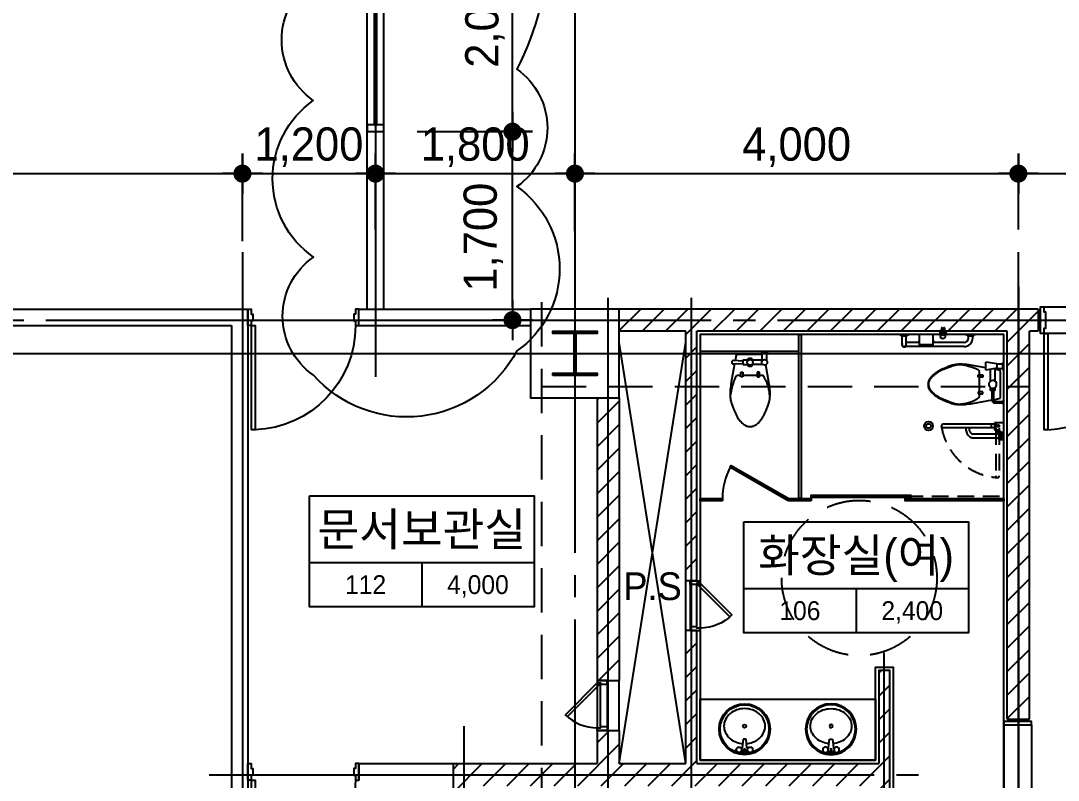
# Model space of a CAD drawing. Extents: x 13990145 to 14069640, y -1806033 to -1750552.
# Drawn here: x 14040440 to 14049800, y -1778979 to -1772129 of the extents above; entities that cross this region are included whole.
import ezdxf
from ezdxf.enums import TextEntityAlignment as Align

# ---------------------------------------------------------------- set-up
doc = ezdxf.new("R2010")
doc.units = 0
doc.header["$LTSCALE"] = 100
doc.header["$MEASUREMENT"] = 0
doc.header["$PDSIZE"] = -10
for name, pattern in [('CEN', [66, 60, -2, 2, -2]), ('HID', [2.3, 1.5, -0.8]), ('HIDD', [6, 4, -2])]:
    doc.linetypes.add(name, pattern=pattern)
doc.layers.get('0').update_dxf_attribs({"linetype": 'CONTINUOUS'})
doc.layers.get('Defpoints').update_dxf_attribs({"linetype": 'CONTINUOUS'})
for name, color, linetype in [('0-내벽고정식', 7, 'CONTINUOUS'), ('8', 8, 'CONTINUOUS'), ('CEN', 1, 'CEN'), ('COL', 2, 'CONTINUOUS'), ('col2', 3, 'CONTINUOUS'), ('DIM', 7, 'CONTINUOUS'), ('EQP', 1, 'CONTINUOUS'), ('F-FUR', 11, 'CONTINUOUS'), ('FIN', 5, 'CONTINUOUS'), ('FUR', 4, 'CONTINUOUS'), ('HAT', 5, 'CONTINUOUS'), ('TEX', 3, 'CONTINUOUS'), ('TEXT', 2, 'CONTINUOUS'), ('TEXT1', 7, 'CONTINUOUS'), ('TO', 6, 'CONTINUOUS'), ('WALLBR', 3, 'CONTINUOUS'), ('WID', 4, 'CONTINUOUS')]:
    doc.layers.add(name, color=color, linetype=linetype)
doc.styles.add('HY울를도M', font='HYWULM.TTF')
doc.styles.add('굴림', font='H2HDRM.TTF')
doc.dimstyles.new('DIM100', dxfattribs={"dimtxt": 300, "dimasz": 120, "dimexe": 1, "dimexo": 100, "dimgap": 60, "dimtad": 1, "dimdec": 4, "dimzin": 0, "dimdsep": 46, "dimlunit": 6, "dimtxsty": '굴림', "dimblk": 'DOTT', "dimcen": 0.09, "dimadec": 0, "dimazin": 0, "dimtfac": 1, "dimtdec": 4, "dimtofl": 0, "dimtmove": 2, "dimatfit": 2, "dimldrblk": 'DOTT', "dimfxl": 1, "dimtolj": 1, "dimtzin": 0, "dimarcsym": 0})
doc.dimstyles.new('DIM50', dxfattribs={"dimscale": 50, "dimtxt": 3, "dimasz": 1.2, "dimexe": 1, "dimexo": 1, "dimgap": 0.6, "dimtad": 1, "dimdec": 4, "dimzin": 0, "dimdsep": 46, "dimlunit": 6, "dimtxsty": '굴림', "dimblk": 'DOTT', "dimcen": 0.09, "dimadec": 0, "dimazin": 0, "dimtfac": 1, "dimtdec": 4, "dimtofl": 0, "dimtmove": 2, "dimatfit": 2, "dimldrblk": 'DOTT', "dimfxl": 1, "dimtolj": 1, "dimtzin": 0, "dimarcsym": 0})
pattern_1 = [(45, (1224818.87, -1329965.08), (-106.0660172, 106.0660172), [])]
pattern_2 = [(45, (1315193.02, -3034316.96), (-106.0660172, 106.0660172), [])]

# ---------------------------------------------------------------- blocks, each defined once
blk = doc.blocks.new('TT1')
at = {"layer": 'TEXT1'}
for p, q in [((-1013.5, -599.9), (1013.5, -599.9)), ((0, -599.9), (0, -999.9))]:
    blk.add_line(p, q, dxfattribs=at)
blk.add_lwpolyline([(-1013.5, 0), (1013.5, 0), (1013.5, -999.9), (-1013.5, -999.9)], close=True, dxfattribs=at)
blk = doc.blocks.new('D1800')
at = {"layer": 'WID'}
for points in [[(105, 0), (-105, 0), (-105, -30), (-60, -30), (-60, -45), (90, -45), (90, -30), (135, -30), (135, 0), (105, 0)], [(135, -30), (135, -65), (1004.3, -65), (1004.3, -30)], [(135, -30), (1004.3, -30)], [(105, -1800), (-105, -1800), (-105, -1770), (-60, -1770), (-60, -1755), (90, -1755), (90, -1770), (135, -1770), (135, -1800), (105, -1800)], [(135, -1770), (135, -1735), (1004.3, -1735), (1004.3, -1770)], [(135, -1770), (1004.3, -1770)]]:
    blk.add_lwpolyline(points, dxfattribs=at)
for centre, start, end in [((135, -30), 270, 357.69438), ((135, -1770), 2.30562, 90)]:
    blk.add_arc(centre, 870, start, end, dxfattribs=at)
blk = doc.blocks.new('2LAVA01', base_point=(375.6, 232.6))
at = {"color": 0}
for p, q in [((346.4, 202.6), (404.9, 202.6)), ((346.4, 174.6), (349.5, 174.6)), ((354.4, 170.1), (361.6, 93.6)), ((389.6, 93.6), (396.9, 170.1)), ((401.8, 174.6), (404.9, 174.6)), ((361.6, 93.6), (389.6, 93.6))]:
    blk.add_line(p, q, dxfattribs=at)
blk.add_lwpolyline([(358, 132.4, 0.064435), (303.2, 120.7, 0.091719), (244.1, 86.8, 0.103599), (203.3, 34.2, 0.113912), (189.6, -24.9, 0.113912), (203.3, -84, 0.103599), (244.1, -136.6, 0.091719), (303.2, -170.5, 0.084785), (375.6, -182.9, 0.084785), (448.1, -170.5, 0.091719), (507.2, -136.6, 0.103599), (548, -84, 0.113912), (561.6, -24.9, 0.113912), (548, 34.2, 0.103599), (507.2, 86.8, 0.091719), (448.1, 120.7, 0.064435), (393.3, 132.4, 0.084785)], format="xyb", dxfattribs=at)
for centre, radius in [((375.6, 2.6), 230), ((375.6, 2.6), 220), ((325.6, 188.6), 25), ((375.6, 188.6), 8), ((425.6, 188.6), 25), ((375.6, -24.9), 15)]:
    blk.add_circle(centre, radius, dxfattribs=at)
for centre, start, end in [((349.5, 169.6), 5.39095, 90), ((401.8, 169.6), 90, 174.60905)]:
    blk.add_arc(centre, 5, start, end, dxfattribs=at)
blk = doc.blocks.new('D600')
at = {"layer": 'WID'}
for p, q in [((0, -255), (0, 255)), ((80, 255), (80, -255)), ((120, -270), (120, 270))]:
    blk.add_line(p, q, dxfattribs=at)
for points in [[(90, 300), (120, 300), (120, 270), (80, 270), (80, 255), (0, 255), (0, 270), (0, 270), (0, 300), (90, 300)], [(120, -270), (97, -247), (478, 135), (502, 112)], [(90, -300), (120, -300), (120, -270), (80, -270), (80, -255), (0, -255), (0, -270), (0, -270), (0, -300), (90, -300)]]:
    blk.add_lwpolyline(points, dxfattribs=at)
blk.add_lwpolyline([(120, -270), (502, 112, 0.198912), (120, 270, 0.198912)], format="xyb", dxfattribs=at)
blk = doc.blocks.new('D1000-W150')
at = {"layer": 'WID'}
for points in [[(0, -150), (0, 0), (-30, 0), (-30, -45), (-45, -45), (-45, -105), (-30, -105), (-30, -150), (0, -150), (0, -150)], [(-1000, -150), (-1000, 0), (-970, 0), (-970, -45), (-955, -45), (-955, -105), (-970, -105), (-970, -150), (-1000, -150), (-1000, -150)], [(-30, -150), (-65, -150), (-65, -1089.3), (-30, -1089.3)], [(-30, -150), (-30, -1089.3)]]:
    blk.add_lwpolyline(points, dxfattribs=at)
blk.add_arc((-30, -150), 940, 180, 267.86615, dxfattribs=at)
blk = doc.blocks.new('001')
at = {"layer": 'EQP'}
for p, q in [((0, 165), (10, 160)), ((10, 100), (0, 95)), ((10, 160), (10, 100)), ((85, 150), (10, 150)), ((85, 110), (10, 110)), ((80, 115), (80, 15)), ((120, 115), (120, 15)), ((280, 170), (121.9, 142.1)), ((220, 115), (220, 85)), ((190, 85), (190, 65)), ((230, 85), (190, 85)), ((190, 65), (230, 65)), ((220, 65), (220, 0)), ((220, 0), (220, -65)), ((230, 65), (230, 85)), ((80, -15), (80, -65)), ((80, -65), (120, -65)), ((120, -65), (120, -15)), ((190, -85), (190, -65)), ((190, -65), (230, -65)), ((230, -85), (190, -85)), ((220, -85), (220, -115)), ((230, -65), (230, -85))]:
    blk.add_line(p, q, dxfattribs=at)
for points in [[(31.3, 110, 0.018932), (30, 75), (30, 0), (30, -75, 0.024922), (32.3, -121, 0.25497), (35, -125, 0.056948), (39.3, -126.6, 0.016043), (55, -130), (85.8, -135.6)], [(90, -65), (85, -150, 1.060552), (115, -150), (110, -65)], [(114.5, -140.8), (280, -170, 0.022182), (348.2, -178.7, 0.0294), (400, -180, 0.029565), (435.7, -176.7, 0.035314), (465, -170, 0.006976), (477.1, -166.1, 0.004694), (495, -160, 0.019426), (535.6, -143.8, 0.015468), (585, -120, 0.040875), (615, -101.1, 0.036447), (645, -75, 0.04843), (665.2, -50.3, 0.068612), (675, -30, 0.037226), (678.8, -14.4, 0.041311), (680, 0, 0.041311)]]:
    blk.add_lwpolyline(points, format="xyb", dxfattribs=at)
for centre in [(100, 130), (100, 0)]:
    blk.add_circle(centre, 25, dxfattribs=at)
for centre, radius, start, end in [((223.5, 115), 3.54, 126.8699, 180), ((326.1, -21.7), 174.4, 119.56748, 126.8699), ((474.3, -282.9), 474.7, 116.56505, 119.56748), ((397.4, -129.1), 302.8, 112.80534, 116.56505), ((412.5, -593.4), 774.8, 94.76364, 99.84658), ((370.8, -66), 234.4, 105.9454, 112.80534), ((471.1, -416.8), 599.2, 101.65654, 105.9454), ((384.8, -261.1), 441.4, 88.02767, 94.76364), ((418.1, -160.2), 337.2, 94.39871, 101.65654), ((389.6, -123.4), 303.5, 81.25384, 88.02767), ((403.3, -33.8), 212.9, 73.16389, 81.25384), ((333, -266.3), 455.9, 71.56505, 73.16389), ((158.8, -788.9), 1006.7, 70.48917, 71.56505), ((307.2, -370.1), 562.4, 66.03751, 70.48917), ((175.4, -666.6), 886.9, 62.49272, 66.03751), ((484.7, -72.7), 217.3, 53.1301, 62.49272), ((451.2, -117.4), 273.1, 44.78082, 53.1301), ((100, 0), 35, 124.8499, 235.1501), ((100, 0), 35, 304.8499, 55.1501), ((527.9, -41.2), 165, 33.69007, 44.78082), ((596.5, 4.5), 82.6, 17.99006, 33.69007), ((572.4, -3.3), 107.9, 9.46232, 17.99006), ((592.3, 0), 87.7, 0, 9.46232), ((232.3, -115), 12.3, 180, 225), ((262.3, -85), 54.8, 225, 245.9278), ((358.8, 130.9), 291.3, 245.9278, 249.44395), ((454.4, 386), 563.7, 249.44395, 251.97138), ((609.4, 861.9), 1064.2, 251.97138, 254.0546), ((544.4, 634.7), 827.8, 254.0546, 256.41664), ((407.4, 67.5), 244.3, 256.41664, 265.60129)]:
    blk.add_arc(centre, radius, start, end, dxfattribs=at)
blk = doc.blocks.new('장-핸드1')
at = {"layer": 'FUR'}
for p, q in [((-3.5, 940), (-3.5, 900)), ((-109, 360), (-109, 900)), ((-90, 919), (-15, 919)), ((-90, 881), (-15, 881)), ((-71, 763), (-71, 881)), ((-15, 879.5), (-15, 920.5)), ((-13, 922.5), (-10, 922.5)), ((-13, 877.5), (-10, 877.5)), ((-10, 929.6), (-9.4, 930.6)), ((-10, 917.1), (-10, 929.6)), ((-10, 917.1), (-9.4, 916.1)), ((-10, 882.9), (-9.4, 883.9)), ((-10, 882.9), (-10, 870.4)), ((-10, 870.4), (-9.4, 869.4)), ((-9.4, 930.6), (-5.5, 930.6)), ((-9.4, 923.3), (-5.5, 923.3)), ((-9.4, 916.1), (-5.5, 916.1)), ((-9.4, 883.9), (-5.5, 883.9)), ((-9.4, 876.7), (-5.5, 876.7)), ((-9.4, 869.4), (-5.5, 869.4)), ((-5.5, 930.6), (-5.5, 916.1)), ((-5.5, 930.6), (-3.5, 930.6)), ((-5.5, 916.1), (-3.5, 916.1)), ((-5.5, 869.4), (-5.5, 883.9)), ((-5.5, 883.9), (-3.5, 883.9)), ((-5.5, 869.4), (-3.5, 869.4)), ((-3.5, 860), (-3.5, 900)), ((-1.5, 858), (0, 858)), ((-103, 637), (-103, 763)), ((-103, 763), (-6.5, 763)), ((-103, 761.5), (-94, 761.5)), ((-94, 637), (-94, 763)), ((-68.8, 763), (-66.9, 766.2)), ((-64.7, 767.5), (-61.3, 767.5)), ((-57.3, 763), (-59.1, 766.2)), ((0, 643.5), (0, 756.5)), ((-103, 638.5), (-94, 638.5)), ((-103, 637), (-6.5, 637)), ((-71, 360), (-71, 637)), ((-68.8, 637), (-66.9, 633.8)), ((-64.7, 632.5), (-61.3, 632.5)), ((-57.3, 637), (-59.1, 633.8)), ((-3.5, 516), (-3.5, 584)), ((-2.5, 585), (0, 585)), ((0, 515), (0, 585)), ((19, 577.5), (10, 577.5)), ((10, 577.5), (10, 522.5)), ((23.3, 575), (24, 575)), ((24, 575), (24, 525)), ((25, 526), (25, 574)), ((60, 563), (27, 563)), ((34.2, 562.7), (45.8, 562.7)), ((-5.7, 553.4), (-5.7, 558.4)), ((-3.5, 553.4), (-5.7, 553.4)), ((-5.7, 546.6), (-5.7, 541.6)), ((-3.5, 546.6), (-5.7, 546.6)), ((0, 559.7), (-3.5, 559.7)), ((-3.5, 546.6), (-3.5, 553.4)), ((-3.5, 535.5), (0, 535.5)), ((-2.5, 515), (0, 515)), ((0, 560.8), (10, 560.8)), ((0, 539.2), (10, 539.2)), ((19, 522.5), (10, 522.5)), ((23.3, 525), (24, 525)), ((26.1, 551.3), (31.9, 561.4)), ((31.9, 538.6), (26.1, 548.7)), ((60, 537), (27, 537)), ((45.8, 537.3), (34.2, 537.3)), ((48.1, 561.4), (53.9, 551.3)), ((53.9, 548.7), (48.1, 538.6)), ((-30, 319), (-15, 319)), ((-30, 281), (-15, 281)), ((-15, 279.5), (-15, 320.5)), ((-13, 322.5), (-10, 322.5)), ((-10, 329.6), (-9.4, 330.6)), ((-10, 317.1), (-10, 329.6)), ((-10, 317.1), (-9.4, 316.1)), ((-10, 282.9), (-9.4, 283.9)), ((-10, 282.9), (-10, 270.4)), ((-9.4, 330.6), (-5.5, 330.6)), ((-9.4, 323.3), (-5.5, 323.3)), ((-9.4, 316.1), (-5.5, 316.1)), ((-9.4, 283.9), (-5.5, 283.9)), ((-5.5, 330.6), (-3.5, 330.6)), ((-5.5, 330.6), (-5.5, 316.1)), ((-5.5, 316.1), (-3.5, 316.1)), ((-5.5, 283.9), (-3.5, 283.9)), ((-5.5, 269.4), (-5.5, 283.9)), ((-3.5, 340), (-3.5, 300)), ((-3.5, 260), (-3.5, 300)), ((-1.5, 342), (0, 342)), ((0, 258), (0, 342)), ((-13, 277.5), (-10, 277.5)), ((-10, 270.4), (-9.4, 269.4)), ((-9.4, 276.7), (-5.5, 276.7)), ((-9.4, 269.4), (-5.5, 269.4)), ((-5.5, 269.4), (-3.5, 269.4)), ((-1.5, 258), (0, 258))]:
    blk.add_line(p, q, dxfattribs=at)
for radius in [12.7, 7.5]:
    blk.add_circle((40, 550), radius, dxfattribs=at)
for centre, radius, start, end in [((-90, 900), 22.5, 57.61246, 212.38754), ((-90, 900), 19, 90, 270), ((-13, 920.5), 2, 90, 180), ((-13, 879.5), 2, 180, 270), ((1.9, 926.9), 11.9, 162.40163, 197.59837), ((1.9, 919.7), 11.9, 162.40163, 197.59837), ((1.9, 880.3), 11.9, 162.40163, 197.59837), ((1.9, 873.1), 11.9, 162.40163, 197.59837), ((-1.5, 860), 2, 180, 270), ((-64.7, 765), 2.5, 90, 150), ((-61.3, 765), 2.5, 30, 90), ((-6.5, 756.5), 6.5, 0, 90), ((-64.7, 635), 2.5, 210, 270), ((-61.3, 635), 2.5, 270, 330), ((-4, 550), 30.4, 135.74717, 224.25283), ((-18.7, 564.3), 10, 60.6747, 135.74717), ((-21.5, 559.2), 15.8, 357.23129, 60.6747), ((-6.5, 643.5), 6.5, 270, 0), ((-2.5, 584), 1, 90, 180), ((19, 572.5), 5, 30, 90), ((24, 574), 1, 0, 90), ((27, 565), 2, 180, 270), ((40, 550), 14, 114.54755, 125.45245), ((40, 550), 14, 54.54755, 65.45245), ((60, 558), 5, 0, 90), ((-18.7, 535.7), 10, 224.25283, 299.3253), ((-21.5, 540.8), 15.8, 299.3253, 2.76871), ((-2.5, 516), 1, 180, 270), ((19, 527.5), 5, 270, 330), ((24, 526), 1, 270, 0), ((27, 535), 2, 90, 180), ((40, 550), 14, 174.54755, 185.45245), ((40, 550), 14, 234.54755, 245.45245), ((40, 550), 14, 294.54755, 305.45245), ((40, 550), 14, 354.54755, 5.45245), ((60, 542), 5, 270, 0), ((-30, 360), 79, 180, 270), ((-30, 360), 41, 180, 270), ((-13, 320.5), 2, 90, 180), ((1.9, 326.9), 11.9, 162.40163, 197.59837), ((1.9, 319.7), 11.9, 162.40163, 197.59837), ((1.9, 280.3), 11.9, 162.40163, 197.59837), ((-1.5, 340), 2, 90, 180), ((-13, 279.5), 2, 180, 270), ((1.9, 273.1), 11.9, 162.40163, 197.59837), ((-1.5, 260), 2, 180, 270)]:
    blk.add_arc(centre, radius, start, end, dxfattribs=at)
blk = doc.blocks.new('장-핸드2')
at = {"layer": 'F-FUR', "color": 9, "linetype": 'HID'}
for p, q in [((-20.5, 73.2), (-449.6, 73.2)), ((-20.5, 42.3), (-449.6, 42.3))]:
    blk.add_line(p, q, dxfattribs=at)
for centre, radius, start, end in [((84.8, 20.6), 551.1, 98.84927, 176.13231), ((-449.6, 57.8), 15.5, 90, 270)]:
    blk.add_arc(centre, radius, start, end, dxfattribs=at)
at = {"layer": 'FUR'}
for p, q in [((15.5, 86.4), (15.5, 549.6)), ((-105.5, 285.9), (-105.5, 15.7)), ((-42.3, 340.2), (-15.5, 340.2)), ((-42.3, 309.2), (-15.5, 309.2)), ((-74.6, 45.7), (-74.6, 279.9)), ((-15.5, 113.5), (15.5, 113.5)), ((-120.5, 45.7), (-105.5, 45.7)), ((-120.5, 45.7), (-120.5, 0.1)), ((-65, 45.7), (-105.5, 45.7)), ((-65, 30.7), (-105.5, 30.7)), ((-65, 15.7), (-105.5, 15.7)), ((-35.6, 86.4), (-65, 45.7)), ((-31.4, 63.8), (-65, 0.1)), ((-65, 45.7), (-65, 0.1)), ((-65, 45.7), (-65, 0.1)), ((28.9, 86.4), (-35.6, 86.4)), ((28.9, 0.1), (28.9, 86.4))]:
    blk.add_line(p, q, dxfattribs=at)
at = {"layer": 'FUR', "elevation": 0}
blk.add_lwpolyline([(-15.5, 86.4), (-15.5, 549.6)], dxfattribs=at)
at = {"layer": 'FUR'}
for centre, radius in [((0, 680), 40), ((0, 680), 21), ((0.1, 50.8), 9)]:
    blk.add_circle(centre, radius, dxfattribs=at)
for centre, radius, start, end in [((0, 549.6), 15.5, 0, 180), ((-39.8, 273.3), 66.9, 92.17342, 169.14513), ((-36.1, 270), 39.8, 99.03348, 165.55053), ((-3.4, 43.3), 34.7, 21.46133, 143.86975)]:
    blk.add_arc(centre, radius, start, end, dxfattribs=at)
blk = doc.blocks.new('DOTT')
for p, q in [((0, 1.5), (0, -1.5)), ((-1.5, 0), (1.5, 0))]:
    blk.add_line(p, q)
at = {"color": 6, "const_width": 0.68}
blk.add_lwpolyline([(-0.34, 0, 1), (0.34, 0, 1)], format="xyb", close=True, dxfattribs=at)
blk = doc.blocks.new('*D261')
at = {"layer": 'Defpoints', "color": 0, "lineweight": -3, "ltscale": 3}
for p in [(14043639.5, -1773507.3), (14043639.5, -1774110.3), (14042439.5, -1774216.2)]:
    blk.add_point(p, dxfattribs=at)
at = {"layer": 'DIM', "color": 7, "lineweight": -2, "ltscale": 3}
for p, q in [((14042439.5, -1774116.2), (14042439.5, -1773506.3)), ((14042559.5, -1773507.3), (14043519.5, -1773507.3)), ((14043639.5, -1774010.3), (14043639.5, -1773506.3))]:
    blk.add_line(p, q, dxfattribs=at)
at = {"layer": 'DIM', "color": 7, "lineweight": -2, "ltscale": 3, "xscale": 120, "yscale": 120, "zscale": 120, "rotation": 180}
blk.add_blockref('DOTT', (14042439.5, -1773507.3), dxfattribs=at)
at = {"layer": 'DIM', "color": 7, "lineweight": -2, "ltscale": 3, "xscale": 120, "yscale": 120, "zscale": 120}
blk.add_blockref('DOTT', (14043639.5, -1773507.3), dxfattribs=at)
at = {"layer": 'DIM', "color": 3, "ltscale": 3, "insert": (14043039.5, -1773268.3), "char_height": 300, "attachment_point": 5, "style": '굴림'}
blk.add_mtext('\\A1;1,200', dxfattribs=at)
blk = doc.blocks.new('*D262')
at = {"layer": 'Defpoints', "color": 0, "lineweight": -3, "ltscale": 3}
for p in [(14045439.5, -1773507.3), (14043639.5, -1774110.3), (14045439.5, -1774124.9)]:
    blk.add_point(p, dxfattribs=at)
at = {"layer": 'DIM', "color": 7, "lineweight": -2, "ltscale": 3}
for p, q in [((14043639.5, -1774010.3), (14043639.5, -1773506.3)), ((14043759.5, -1773507.3), (14045319.5, -1773507.3)), ((14045439.5, -1774024.9), (14045439.5, -1773506.3))]:
    blk.add_line(p, q, dxfattribs=at)
at = {"layer": 'DIM', "color": 7, "lineweight": -2, "ltscale": 3, "xscale": 120, "yscale": 120, "zscale": 120, "rotation": 180}
blk.add_blockref('DOTT', (14043639.5, -1773507.3), dxfattribs=at)
at = {"layer": 'DIM', "color": 7, "lineweight": -2, "ltscale": 3, "xscale": 120, "yscale": 120, "zscale": 120}
blk.add_blockref('DOTT', (14045439.5, -1773507.3), dxfattribs=at)
at = {"layer": 'DIM', "color": 3, "ltscale": 3, "insert": (14044539.5, -1773268.7), "char_height": 300, "attachment_point": 5, "style": '굴림'}
blk.add_mtext('\\A1;1,800', dxfattribs=at)
blk = doc.blocks.new('*D263')
at = {"layer": 'Defpoints', "color": 0, "lineweight": -3, "ltscale": 3}
for p in [(14042439.5, -1773507.3), (14035439.5, -1773721.2), (14042439.5, -1774216.2)]:
    blk.add_point(p, dxfattribs=at)
at = {"layer": 'DIM', "color": 7, "lineweight": -2, "ltscale": 3}
for p, q in [((14035439.5, -1773621.2), (14035439.5, -1773506.3)), ((14035559.5, -1773507.3), (14042319.5, -1773507.3)), ((14042439.5, -1774116.2), (14042439.5, -1773506.3))]:
    blk.add_line(p, q, dxfattribs=at)
at = {"layer": 'DIM', "color": 7, "lineweight": -2, "ltscale": 3, "xscale": 120, "yscale": 120, "zscale": 120, "rotation": 180}
blk.add_blockref('DOTT', (14035439.5, -1773507.3), dxfattribs=at)
at = {"layer": 'DIM', "color": 7, "lineweight": -2, "ltscale": 3, "xscale": 120, "yscale": 120, "zscale": 120}
blk.add_blockref('DOTT', (14042439.5, -1773507.3), dxfattribs=at)
at = {"layer": 'DIM', "color": 3, "ltscale": 3, "insert": (14038939.5, -1773268.7), "char_height": 300, "attachment_point": 5, "style": '굴림'}
blk.add_mtext('\\A1;7,000', dxfattribs=at)
blk = doc.blocks.new('*D264')
at = {"layer": 'Defpoints', "color": 0, "lineweight": -3, "ltscale": 3}
for p in [(14051639.5, -1773507.3), (14049439.5, -1774110.3), (14051639.5, -1774216.2)]:
    blk.add_point(p, dxfattribs=at)
at = {"layer": 'DIM', "color": 7, "lineweight": -2, "ltscale": 3}
for p, q in [((14049439.5, -1774010.3), (14049439.5, -1773506.3)), ((14049559.5, -1773507.3), (14051519.5, -1773507.3)), ((14051639.5, -1774116.2), (14051639.5, -1773506.3))]:
    blk.add_line(p, q, dxfattribs=at)
at = {"layer": 'DIM', "color": 7, "lineweight": -2, "ltscale": 3, "xscale": 120, "yscale": 120, "zscale": 120, "rotation": 180}
blk.add_blockref('DOTT', (14049439.5, -1773507.3), dxfattribs=at)
at = {"layer": 'DIM', "color": 7, "lineweight": -2, "ltscale": 3, "xscale": 120, "yscale": 120, "zscale": 120}
blk.add_blockref('DOTT', (14051639.5, -1773507.3), dxfattribs=at)
at = {"layer": 'DIM', "color": 3, "ltscale": 3, "insert": (14050539.5, -1773268.3), "char_height": 300, "attachment_point": 5, "style": '굴림'}
blk.add_mtext('\\A1;2,200', dxfattribs=at)
blk = doc.blocks.new('*D291')
at = {"layer": 'Defpoints', "color": 0, "lineweight": -3, "ltscale": 3}
for p in [(14049439.5, -1773507.3), (14045439.5, -1774089.4), (14049439.5, -1774104)]:
    blk.add_point(p, dxfattribs=at)
at = {"layer": 'DIM', "color": 7, "lineweight": -2, "ltscale": 3}
for p, q in [((14045439.5, -1773989.4), (14045439.5, -1773506.3)), ((14045559.5, -1773507.3), (14049319.5, -1773507.3)), ((14049439.5, -1774004), (14049439.5, -1773506.3))]:
    blk.add_line(p, q, dxfattribs=at)
at = {"layer": 'DIM', "color": 7, "lineweight": -2, "ltscale": 3, "xscale": 120, "yscale": 120, "zscale": 120, "rotation": 180}
blk.add_blockref('DOTT', (14045439.5, -1773507.3), dxfattribs=at)
at = {"layer": 'DIM', "color": 7, "lineweight": -2, "ltscale": 3, "xscale": 120, "yscale": 120, "zscale": 120}
blk.add_blockref('DOTT', (14049439.5, -1773507.3), dxfattribs=at)
at = {"layer": 'DIM', "color": 3, "ltscale": 3, "insert": (14047439.5, -1773268.7), "char_height": 300, "attachment_point": 5, "style": '굴림'}
blk.add_mtext('\\A1;4,000', dxfattribs=at)
blk = doc.blocks.new('*D298')
at = {"layer": 'Defpoints', "color": 0, "lineweight": -3}
for p in [(14043714.5, -1773128.6), (14044876, -1773128.6), (14043964.5, -1774828.6)]:
    blk.add_point(p, dxfattribs=at)
at = {"layer": 'DIM', "color": 7, "lineweight": -2}
for p, q in [((14044014.5, -1773128.6), (14044976, -1773128.6)), ((14044876, -1774708.6), (14044876, -1773248.6)), ((14044264.5, -1774828.6), (14044976, -1774828.6))]:
    blk.add_line(p, q, dxfattribs=at)
at = {"layer": 'DIM', "color": 7, "lineweight": -2, "xscale": 120, "yscale": 120, "zscale": 120}
for p, rotation in [((14044876, -1773128.6), 90), ((14044876, -1774828.6), 270)]:
    blk.add_blockref('DOTT', p, dxfattribs=dict(at, rotation=rotation))
at = {"layer": 'DIM', "color": 3, "insert": (14044612.2, -1774080.4), "char_height": 300, "attachment_point": 5, "rotation": 90, "style": '굴림'}
blk.add_mtext('\\A1;1,700', dxfattribs=at)
blk = doc.blocks.new('aw-2000-150')
at = {"layer": 'WID', "color": 8}
for p, q in [((0, 150), (-2000, 150)), ((0, 0), (-2000, 0))]:
    blk.add_line(p, q, dxfattribs=at)
at = {"layer": 'WID'}
for points in [[(-1940, 0), (-2000, 0), (-2000, 150), (-1940, 150)], [(-60, 0), (0, 0), (0, 150), (-60, 150)], [(-60, 87), (-1940, 87), (-1940, 63), (-60, 63)]]:
    blk.add_lwpolyline(points, close=True, dxfattribs=at)
blk = doc.blocks.new('*D326')
at = {"layer": 'Defpoints', "color": 0, "lineweight": -3}
for p in [(14043868.9, -1771128.6), (14044876, -1771128.6), (14043868.9, -1773128.6)]:
    blk.add_point(p, dxfattribs=at)
at = {"layer": 'DIM', "color": 7, "lineweight": -2}
for p, q in [((14044168.9, -1771128.6), (14044976, -1771128.6)), ((14044876, -1773008.6), (14044876, -1771248.6)), ((14044168.9, -1773128.6), (14044976, -1773128.6))]:
    blk.add_line(p, q, dxfattribs=at)
at = {"layer": 'DIM', "color": 7, "lineweight": -2, "xscale": 120, "yscale": 120, "zscale": 120}
for p, rotation in [((14044876, -1771128.6), 90), ((14044876, -1773128.6), 270)]:
    blk.add_blockref('DOTT', p, dxfattribs=dict(at, rotation=rotation))
at = {"layer": 'DIM', "color": 3, "insert": (14044627.2, -1772061.3), "char_height": 300, "attachment_point": 5, "rotation": 90, "style": '굴림'}
blk.add_mtext('\\A1;2,000', dxfattribs=at)

msp = doc.modelspace()

# ---------------------------------------------------------------- hatches: boundary and pattern name
at = {"layer": 'HAT', "lineweight": -3, "ltscale": 200}
h = msp.add_hatch(dxfattribs=at)
h.set_pattern_fill('_USER,N', color=256, scale=150, angle=45, style=0, pattern_type=0)
h.set_pattern_definition(pattern_2)
h.paths.add_polyline_path([(14045839.53431, -1774728.57588), (14049619.53431, -1774728.57588), (14049619.53431, -1774928.57588), (14049539.53431, -1774928.57588), (14049539.53431, -1778428.57588), (14049339.53431, -1778428.57588), (14049339.53431, -1774928.57588), (14046539.53431, -1774928.57588), (14046539.53431, -1777178.57588), (14046439.53431, -1777178.57588), (14046439.53431, -1774928.57588), (14045839.53431, -1774928.57588)])
h = msp.add_hatch(dxfattribs=at)
h.set_pattern_fill('_USER,N', color=256, scale=150, angle=45, style=0, pattern_type=0)
h.set_pattern_definition(pattern_2)
h.paths.add_polyline_path([(14045639.53431, -1775528.57588), (14045839.53431, -1775528.57588), (14045839.53431, -1778078.57588), (14045639.53431, -1778078.57588)])
h = msp.add_hatch(dxfattribs=at)
h.set_pattern_fill('_USER,N', color=256, scale=150, angle=45, style=0, pattern_type=0)
h.set_pattern_definition(pattern_1)
h.paths.add_polyline_path([(14046439.53431, -1778828.57588), (14046539.53431, -1778828.57588), (14046539.53431, -1777628.57588), (14046517.03431, -1777628.57588), (14046449.53431, -1777628.57588), (14046439.53431, -1777628.57588)])
h = msp.add_hatch(dxfattribs=at)
h.set_pattern_fill('_USER,N', color=256, scale=150, angle=45, style=0, pattern_type=0)
h.set_pattern_definition(pattern_1)
h.paths.add_polyline_path([(14048539.53431, -1781373.57588), (14049539.53431, -1781373.57588), (14049539.53431, -1779428.57588), (14048279.53431, -1779428.57588), (14048279.53431, -1777988.57588), (14048179.53431, -1777988.57588), (14048179.53431, -1779628.57588), (14049339.53431, -1779628.57588), (14049339.53431, -1781273.57588), (14048539.53431, -1781273.57588)])
h = msp.add_hatch(dxfattribs=at)
h.set_pattern_fill('_USER,N', color=256, scale=150, angle=45, style=0, pattern_type=0)
h.set_pattern_definition([(45, (1220300.43, -887734.93), (-106.0660172, 106.0660172), [])])
h.paths.add_polyline_path([(14048179.53431, -1778828.57588), (14048179.53431, -1779028.57588), (14044539.53431, -1779028.57588), (14044539.53431, -1782428.57588), (14044339.53431, -1782428.57588), (14044339.53431, -1778828.57588), (14045639.53431, -1778828.57588), (14045639.53431, -1778528.57588), (14045839.53431, -1778528.57588), (14045839.53431, -1778828.57588)])

# ---------------------------------------------------------------- linework, layer by layer
at = {"layer": '0-내벽고정식', "color": 6}
for p, q in [((14043564.53431, -1774728.57588), (14043564.53431, -1773128.5645)), ((14043714.53431, -1774728.57588), (14043714.53431, -1773128.5645))]:
    msp.add_line(p, q, dxfattribs=at)
at = {"layer": '0-내벽고정식'}
for p, q in [((14035839.53431, -1774728.57588), (14042489.53431, -1774728.57588)), ((14042489.53431, -1774728.57588), (14042489.53431, -1782428.57588)), ((14043489.53431, -1774728.57588), (14045039.53431, -1774728.57588)), ((14043489.53431, -1774878.57588), (14043489.53431, -1774728.57588)), ((14045039.53431, -1774728.57588), (14045039.53431, -1774878.57588)), ((14035839.53431, -1774878.57588), (14042339.53431, -1774878.57588)), ((14042339.53431, -1774878.57588), (14042339.53431, -1782428.57588)), ((14043489.53431, -1774878.57588), (14045039.53431, -1774878.57588)), ((14043489.53431, -1778828.57588), (14044339.53431, -1778828.57588)), ((14043489.53431, -1778828.57588), (14043489.53431, -1778978.57588))]:
    msp.add_line(p, q, dxfattribs=at)
at = {"layer": '8'}
for p, q in [((14049669.53431, -1774708.57588), (14051409.53431, -1774708.57588)), ((14051409.53431, -1774948.57588), (14049669.53431, -1774948.57588))]:
    msp.add_line(p, q, dxfattribs=at)
at = {"layer": '8', "ltscale": 3}
for p, q in [((14049309.53431, -1778478.57588), (14049309.53431, -1779378.57588)), ((14049559.53431, -1778478.57588), (14049559.53431, -1779378.57588))]:
    msp.add_line(p, q, dxfattribs=at)
at = {"layer": 'CEN', "linetype": 'CEN'}
for p, q in [((14043639.53431, -1757728.57588), (14043639.53431, -1775341.0474)), ((14045439.53431, -1757728.57588), (14045439.53431, -1798528.57588)), ((14042439.53431, -1774216.15832), (14042439.53431, -1798528.57588)), ((14049439.53431, -1782866.6253), (14049439.53431, -1774216.15832)), ((14049439.53431, -1774528.57588), (14049439.53431, -1782866.6253)), ((14045739.53431, -1779228.57588), (14045739.53431, -1774628.57588)), ((14046489.53431, -1779228.57588), (14046489.53431, -1774628.57588)), ((14034067.02394, -1774828.57588), (14049739.53431, -1774828.57588)), ((14049139.53431, -1774828.57588), (14056339.53431, -1774828.57588)), ((14049139.53431, -1774828.57588), (14057239.53431, -1774828.57588)), ((14046439.53431, -1778828.57588), (14045839.53431, -1775028.57588)), ((14045839.53431, -1778828.57588), (14046439.53431, -1775028.57588)), ((13993039.53431, -1775128.57588), (14067039.53431, -1775128.57588)), ((14023499.53431, -1775128.57588), (14067039.53431, -1775128.57588)), ((14048229.53431, -1779856.06227), (14048229.53431, -1777829.32564)), ((14044439.53431, -1782866.6253), (14044439.53431, -1778489.95762)), ((14042139.53431, -1778928.57588), (14048589.53431, -1778928.57588))]:
    msp.add_line(p, q, dxfattribs=at)
at = {"layer": 'COL'}
msp.add_lwpolyline([(14045839.53431, -1775528.57588), (14045839.53431, -1774728.57588), (14045039.53431, -1774728.57588), (14045039.53431, -1775528.57588)], close=True, dxfattribs=at)
at = {"layer": 'col2'}
msp.add_lwpolyline([(14045239.53431, -1775328.57588), (14045239.53431, -1775307.57588), (14045433.03431, -1775307.57588), (14045433.03431, -1774949.57588), (14045239.53431, -1774949.57588), (14045239.53431, -1774928.57588), (14045639.53431, -1774928.57588), (14045639.53431, -1774949.57588), (14045446.03431, -1774949.57588), (14045446.03431, -1775307.57588), (14045639.53431, -1775307.57588), (14045639.53431, -1775328.57588)], close=True, dxfattribs=at)
at = {"layer": 'Defpoints', "color": 76, "linetype": 'HIDD'}
for p, q in [((14045139.53431, -1782866.6253), (14045139.53431, -1774528.57588)), ((14045739.53431, -1782866.6253), (14045739.53431, -1774528.57588)), ((14045139.53431, -1775428.57588), (14049539.53431, -1775428.57588))]:
    msp.add_line(p, q, dxfattribs=at)
at = {"layer": 'Defpoints', "color": 76}
msp.add_lwpolyline([(14044915.13202, -1770307.14181, -0.2440019256), (14044915.13202, -1772565.87339, -0.52056705), (14044915.13202, -1773624.5936, -0.52056705), (14044915.13202, -1775106.80233, -0.52056705), (14043079.95668, -1775325.95613, -0.52056705), (14043079.95668, -1774259.82528, -0.52056705), (14043078.7499, -1772848.1976, -0.52056705), (14043078.7499, -1771754.18797, -0.248356539)], format="xyb", dxfattribs=at)
at = {"layer": 'Defpoints', "color": 76, "linetype": 'HIDD'}
msp.add_circle((14048004.53634, -1777154.2611), 700, dxfattribs=at)
at = {"layer": 'FIN'}
msp.add_lwpolyline([(14048309.53431, -1779398.57588), (14049309.53431, -1779398.57588), (14049309.53431, -1774958.57588), (14046569.53431, -1774958.57588), (14046569.53431, -1778798.57588), (14048149.53431, -1778798.57588), (14048149.53431, -1777958.57588), (14048309.53431, -1777958.57588), (14048309.53431, -1779398.57588)], dxfattribs=at)
at = {"layer": 'FUR'}
for p, q in [((14049246.16232, -1775223.01501), (14049146.41485, -1775206.79636)), ((14049146.41485, -1775279.53566), (14049146.41485, -1775206.79636)), ((14049246.16232, -1775223.01501), (14049246.16232, -1775263.61636)), ((14049246.16232, -1775223.18663), (14049299.45881, -1775223.18663)), ((14049299.45881, -1775213.11113), (14049309.53431, -1775208.07338)), ((14049299.45881, -1775273.56414), (14049299.45881, -1775213.11113)), ((14049077.79777, -1775322.9341), (14049118.09978, -1775322.9341)), ((14049077.79777, -1775343.0851), (14049077.79777, -1775322.9341)), ((14049118.09978, -1775322.9341), (14049118.09978, -1775343.0851)), ((14049246.16232, -1775263.31701), (14049146.41485, -1775279.53566)), ((14049188.32894, -1775379.84695), (14049188.32894, -1775272.72055)), ((14049229.43699, -1775379.99567), (14049229.43699, -1775266.0365)), ((14049246.16232, -1775263.48864), (14049299.45881, -1775263.48864)), ((14049309.53431, -1775278.60189), (14049299.45881, -1775273.56414)), ((14049118.09978, -1775343.0851), (14049077.79777, -1775343.0851)), ((14049077.79777, -1775474.06663), (14049077.79777, -1775494.21763)), ((14049118.09978, -1775474.06663), (14049077.79777, -1775474.06663)), ((14049077.79777, -1775494.21763), (14049118.09978, -1775494.21763)), ((14049118.09978, -1775494.21763), (14049118.09978, -1775474.06663)), ((14049188.32894, -1775463.71583), (14049188.32894, -1775437.30478)), ((14049229.43699, -1775463.71583), (14049188.32894, -1775463.71583)), ((14049202.12946, -1775549.02836), (14049202.12946, -1775463.71583)), ((14049218.65329, -1775546.11239), (14049218.65329, -1775463.71583)), ((14049229.43699, -1775463.71583), (14049229.43699, -1775437.15606)), ((14049218.65329, -1775546.11239), (14049276.81578, -1775532.28013)), ((14049222.9065, -1775573.61258), (14049299.45881, -1775573.61258)), ((14049230.44454, -1775563.53708), (14049299.45881, -1775563.53708)), ((14049299.45881, -1775557.47668), (14049309.53431, -1775552.43893)), ((14049299.45881, -1775580.59529), (14049299.45881, -1775557.47668)), ((14049309.53431, -1775585.63304), (14049299.45881, -1775580.59529))]:
    msp.add_line(p, q, dxfattribs=at)
for points in [[(14049146.41485, -1775258.29138), (14049027.42026, -1775237.29233, 0.0221821254), (14048958.75228, -1775228.48954, 0.0293996981), (14048906.51424, -1775227.21683, 0.0295650177), (14048870.53672, -1775230.59189, 0.0353137104), (14048841.02348, -1775237.29233, 0.0069763777), (14048828.8089, -1775241.17537, 0.0046944375), (14048810.79697, -1775247.36784, 0.019426484), (14048769.90897, -1775263.66946, 0.0154682934), (14048720.11746, -1775287.66984, 0.0408748761), (14048689.87744, -1775306.70459, 0.0364467251), (14048659.66445, -1775333.0096, 0.0484303652), (14048639.34486, -1775357.89243, 0.0686115656), (14048629.43794, -1775378.34936, 0.0372264589), (14048625.60211, -1775394.05338, 0.0413106451), (14048624.40019, -1775408.57586)], [(14049276.81578, -1775532.28013, 0.025866932), (14049279.30781, -1775484.14213), (14049279.30781, -1775408.57586), (14049279.30781, -1775333.0096, 0.0249223211), (14049276.99424, -1775286.62283, 0.2549699024), (14049274.27006, -1775282.63209, 0.0569479746), (14049269.97746, -1775281.02246, 0.0160433641), (14049254.11905, -1775277.59434), (14049229.43699, -1775273.10669)], [(14048624.40019, -1775408.57586, 0.0413106451), (14048625.60211, -1775423.09835, 0.0372264589), (14048629.43794, -1775438.80237, 0.0686115656), (14048639.34486, -1775459.2593, 0.0484303652), (14048659.66445, -1775484.14213, 0.0364467251), (14048689.87744, -1775510.44714, 0.0408748761), (14048720.11746, -1775529.48189, 0.0154682934), (14048769.90897, -1775553.48227, 0.019426484), (14048810.79697, -1775569.78389, 0.0046944375), (14048828.8089, -1775575.97636, 0.0069763777), (14048841.02348, -1775579.85939, 0.0353137104), (14048870.53672, -1775586.55984, 0.0295650177), (14048906.51424, -1775589.9349, 0.0293996981), (14048958.75228, -1775588.66219, 0.0221821254), (14049027.42026, -1775579.85939), (14049202.12946, -1775549.02836)]]:
    msp.add_lwpolyline(points, format="xyb", dxfattribs=at)
msp.add_lwpolyline([(14048629.43794, -1775408.57586), (14048630.79468, -1775426.53562, 0.0632753259), (14048634.47569, -1775438.80237), (14048644.89525, -1775456.5569, 0.0386605592), (14048664.7022, -1775479.10438), (14048686.70584, -1775499.22305, 0.0286751248), (14048699.96645, -1775509.33088), (14048726.23014, -1775525.31254, 0.0224149341), (14048755.38171, -1775539.55739), (14048778.58723, -1775549.05378, 0.0059102549), (14048820.87248, -1775564.74614), (14048865.74864, -1775579.16657, 0.0292655821), (14048891.40099, -1775584.89715), (14048914.30559, -1775585.86543, 0.031678884), (14048956.89175, -1775579.85939), (14049000.76507, -1775569.08229, 0.0299410813), (14049027.42026, -1775559.70839), (14049045.60691, -1775551.34916, 0.013101309), (14049067.72227, -1775539.55739), (14049086.44785, -1775527.29499, 0.2360679775), (14049087.87327, -1775524.44413), (14049087.87327, -1775408.57586), (14049087.87327, -1775292.70759), (14049084.23313, -1775283.91951, 0.0915694044), (14049067.72227, -1775272.55659), (14049051.06345, -1775265.71951, 0.0110284052), (14049027.42026, -1775257.44334), (14048990.13834, -1775246.05435, 0.010306697), (14048956.89175, -1775237.29233), (14048917.95708, -1775231.13193, 0.0595810086), (14048891.40099, -1775232.25458), (14048865.74864, -1775237.98516, 0.0163098036), (14048820.87248, -1775252.40559), (14048778.58723, -1775268.09795, 0.0106324414), (14048755.38171, -1775277.59434), (14048724.30057, -1775292.78206, 0.0271126331), (14048699.96645, -1775307.82085), (14048686.20044, -1775318.46504, 0.015084848), (14048664.7022, -1775338.04735), (14048650.19783, -1775353.6703, 0.0315597624), (14048639.51344, -1775368.27386), (14048632.6007, -1775384.32074, 0.0577214514)], format="xyb", close=True, dxfattribs=at)
msp.add_lwpolyline([(14049218.6226, -1775546.11781), (14049218.65329, -1775546.11239)], dxfattribs=at)
for centre, radius, start, end in [((14049208.7793, -1775408.57586), 35.26426, 55.150095454, 286.260204668), ((14049208.7793, -1775408.57586), 35.26426, 286.260204668, 55.150095454), ((14049226.92181, -1775548.84226), 25.09366, 180.716579803, 260.792341562), ((14049239.49968, -1775549.68141), 21.17904, 170.313280212, 202.601768165), ((14049230.65184, -1775550.65941), 12.87934, 213.783332827, 269.077740349)]:
    msp.add_arc(centre, radius, start, end, dxfattribs=at)
at = {"layer": 'HAT', "lineweight": -3, "ltscale": 200}
for p, q in [((14046439.53431, -1777628.57588), (14046439.53431, -1777178.57588)), ((14045839.53431, -1778528.57588), (14045839.53431, -1778078.57588))]:
    msp.add_line(p, q, dxfattribs=at)
at = {"layer": 'TO'}
msp.add_line((14046569.53431, -1775108.57588), (14047459.53431, -1775108.57588), dxfattribs=at)
at = {"layer": 'TO', "color": 9, "linetype": 'HID'}
msp.add_line((14049269.53431, -1776418.57588), (14048469.53431, -1776418.57588), dxfattribs=at)
at = {"layer": 'TO'}
for points in [[(14047479.53431, -1776438.57588), (14047459.53431, -1776438.57588), (14047459.53431, -1774958.57588), (14047479.53431, -1774958.57588)], [(14046769.53431, -1776458.57588), (14046569.53431, -1776458.57588), (14046569.53431, -1776438.57588), (14046769.53431, -1776438.57588)], [(14047569.53431, -1776458.57588), (14047369.53431, -1776458.57588), (14047369.53431, -1776438.57588), (14047569.53431, -1776438.57588)], [(14049309.53431, -1776458.57588), (14048419.53431, -1776458.57588), (14048419.53431, -1776438.57588), (14049309.53431, -1776438.57588)], [(14046569.53431, -1778798.57588), (14046569.53431, -1778248.57588), (14048149.53431, -1778248.57588), (14048149.53431, -1778798.57588)]]:
    msp.add_lwpolyline(points, close=True, dxfattribs=at)
msp.add_lwpolyline([(14047369.53431, -1776438.57588), (14047359.53431, -1776455.89639), (14046839.91907, -1776155.89639), (14046849.91907, -1776138.57588), (14047369.53431, -1776438.57588)], dxfattribs=at)
at = {"layer": 'TO', "color": 4}
msp.add_lwpolyline([(14048469.53431, -1776428.57588), (14047569.53431, -1776428.57588), (14047569.53431, -1776408.57588), (14048469.53431, -1776408.57588)], close=True, dxfattribs=at)
at = {"layer": 'TO'}
msp.add_arc((14047375.15879, -1776439.26881), 605.62487, 152.101874617, 179.93444455, dxfattribs=at)
at = {"layer": 'WALLBR'}
for p, q in [((14049619.53431, -1774728.57588), (14045839.53431, -1774728.57588)), ((14049619.53431, -1774728.57588), (14049619.53431, -1774928.57588)), ((14046439.53431, -1774928.57588), (14045839.53431, -1774928.57588)), ((14046439.53431, -1777178.57588), (14046439.53431, -1774928.57588)), ((14049339.53431, -1774928.57588), (14046539.53431, -1774928.57588)), ((14046539.53431, -1777178.57588), (14046539.53431, -1774928.57588)), ((14049339.53431, -1778428.57588), (14049339.53431, -1774928.57588)), ((14049619.53431, -1774928.57588), (14049539.53431, -1774928.57588)), ((14049539.53431, -1778428.57588), (14049539.53431, -1774928.57588)), ((14045639.53431, -1775528.57588), (14045639.53431, -1778078.57588)), ((14045839.53431, -1775528.57588), (14045839.53431, -1778078.57588)), ((14046539.53431, -1777178.57588), (14046439.53431, -1777178.57588)), ((14046439.53431, -1778828.57588), (14046439.53431, -1777628.57588)), ((14046539.53431, -1777628.57588), (14046439.53431, -1777628.57588)), ((14046539.53431, -1778828.57588), (14046539.53431, -1777628.57588)), ((14045639.53431, -1778078.57588), (14045839.53431, -1778078.57588)), ((14049339.53431, -1778428.57588), (14049539.53431, -1778428.57588)), ((14045639.53431, -1778528.57588), (14045639.53431, -1778828.57588)), ((14045639.53431, -1778528.57588), (14045839.53431, -1778528.57588)), ((14045839.53431, -1778528.57588), (14045839.53431, -1778828.57588)), ((14044339.53431, -1778828.57588), (14045639.53431, -1778828.57588)), ((14044339.53431, -1778828.57588), (14044339.53431, -1782428.57588)), ((14045839.53431, -1778828.57588), (14046439.53431, -1778828.57588)), ((14046539.53431, -1778828.57588), (14048179.53431, -1778828.57588))]:
    msp.add_line(p, q, dxfattribs=at)
msp.add_lwpolyline([(14049539.53431, -1779428.57588), (14048279.53431, -1779428.57588), (14048279.53431, -1777988.57588), (14048179.53431, -1777988.57588), (14048179.53431, -1778828.57588)], dxfattribs=at)
at = {"layer": 'WID'}
msp.add_lwpolyline([(14049309.53431, -1778478.57588), (14049559.53431, -1778478.57588), (14049559.53431, -1778448.57588), (14049309.53431, -1778448.57588)], close=True, dxfattribs=at)

# ---------------------------------------------------------------- block references
at = {"color": 6, "rotation": 180}
msp.add_blockref('2LAVA01', (14046969.53431, -1778747.97515), dxfattribs=at)
at = {"color": 6, "xscale": -1, "rotation": 180}
msp.add_blockref('2LAVA01', (14047749.53431, -1778747.97515), dxfattribs=at)
at = {"layer": '8', "rotation": 270}
msp.add_blockref('D1800', (14051439.53431, -1774813.57588), dxfattribs=at)
at = {"layer": 'EQP', "rotation": 270}
msp.add_blockref('001', (14047019.53431, -1775108.75492), dxfattribs=at)
at = {"layer": 'FUR', "rotation": 90}
for name, p in [('장-핸드1', (14049309.53431, -1774958.57588)), ('장-핸드2', (14049309.61057, -1775783.57588))]:
    msp.add_blockref(name, p, dxfattribs=at)
at = {"layer": 'TEX', "lineweight": -3, "rotation": 270}
msp.add_blockref('aw-2000-150', (14043564.53431, -1773128.5645), dxfattribs=at)
at = {"layer": 'TEXT1'}
for p in [(14044057.39186, -1776414.19187), (14047975.46116, -1776649.01028)]:
    msp.add_blockref('TT1', p, dxfattribs=at)
at = {"layer": 'WID', "xscale": -1}
for p in [(14042489.53431, -1774728.57588), (14042489.53431, -1778828.57588)]:
    msp.add_blockref('D1000-W150', p, dxfattribs=at)
at = {"layer": 'WID', "yscale": 0.75, "zscale": 0.75, "rotation": 180}
for p, xscale in [((14046479.53431, -1777403.57588), -0.75), ((14045729.53431, -1778303.57588), 0.75)]:
    msp.add_blockref('D600', p, dxfattribs=dict(at, xscale=xscale))

# ---------------------------------------------------------------- texts
at = {"layer": 'TEXT', "style": 'HY울를도M'}
msp.add_text('P.S', height=250, dxfattribs=at).set_placement((14046139.53431, -1777228.57588), align=Align.MIDDLE)
at = {"layer": 'TEXT1', "style": 'HY울를도M'}
for s, p in [('문서보관실', (14044057.39186, -1776864.98194)), ('화장실(여)', (14047975.46116, -1777099.80035))]:
    msp.add_text(s, height=300, dxfattribs=at).set_placement(p, align=Align.CENTER)
at = {"layer": 'TEXT1', "color": 2, "style": 'HY울를도M'}
for s, p in [('112', (14043550.6439, -1777214.11187)), ('106', (14047468.7132, -1777448.93028))]:
    msp.add_text(s, height=170, dxfattribs=at).set_placement(p, align=Align.MIDDLE_CENTER)
at = {"layer": 'TEXT1', "style": 'HY울를도M'}
for s, p in [('4,000', (14044564.13982, -1777214.11187)), ('2,400', (14048482.20911, -1777448.93028))]:
    msp.add_text(s, height=170, dxfattribs=at).set_placement(p, align=Align.MIDDLE_CENTER)

# ---------------------------------------------------------------- dimensions: what is measured, and where the dimension line sits
at = {"layer": 'DIM'}
for base, p1, p2, picture, middle in [((14044875.96014, -1771128.55313), (14043868.85848, -1773128.55313), (14043868.85848, -1771128.55313), '*D326', (14044627.15918, -1772061.34787)), ((14044875.96014, -1773128.5645), (14043964.53431, -1774828.57588), (14043714.53431, -1773128.5645), '*D298', (14044612.22649, -1774080.44558))]:
    dim = msp.add_linear_dim(base=base, p1=p1, p2=p2, angle=270, dimstyle='DIM50', override={"dimscale": 100, "dimexo": 3}, dxfattribs=at)
    dim.commit()
    dim.dimension.update_dxf_attribs({"geometry": picture, "text_midpoint": middle, "dimtype": 128})
at = {"layer": 'DIM', "ltscale": 3}
for base, p1, p2, picture, middle in [((14042439.53431, -1773507.32922), (14035439.53431, -1773721.1724), (14042439.53431, -1774216.15832), '*D263', (14038939.53431, -1773268.66091)), ((14043639.53431, -1773507.32922), (14042439.53431, -1774216.15832), (14043639.53431, -1774110.34744), '*D261', (14043039.53431, -1773268.291)), ((14045439.53431, -1773507.32922), (14043639.53431, -1774110.34744), (14045439.53431, -1774124.8928), '*D262', (14044539.53431, -1773268.66091)), ((14049439.53431, -1773507.32922), (14045439.53431, -1774089.41375), (14049439.53431, -1774103.95911), '*D291', (14047439.53431, -1773268.66091)), ((14051639.53431, -1773507.32922), (14049439.53431, -1774110.34744), (14051639.53431, -1774216.15832), '*D264', (14050539.53431, -1773268.291))]:
    dim = msp.add_linear_dim(base=base, p1=p1, p2=p2, dimstyle='DIM100', dxfattribs=at)
    dim.commit()
    dim.dimension.update_dxf_attribs({"geometry": picture, "text_midpoint": middle})

doc.saveas('drawing.dxf')
